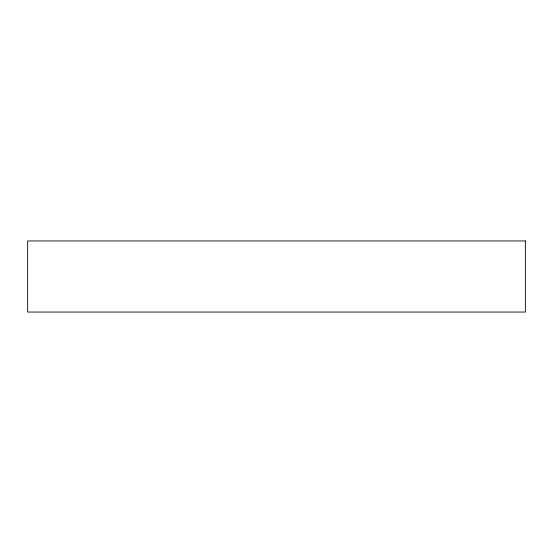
<?xml version="1.0" encoding="UTF-8"?>
<svg xmlns="http://www.w3.org/2000/svg" width="553" height="553" viewBox="0 0 553 553"><rect width="100%" height="100%" fill="white"/><g stroke="black" fill="none" stroke-linecap="round" stroke-linejoin="round"><path stroke-width="0.83" d="M525.35 240.949L27.65 240.949L27.65 312.051L525.35 312.051L525.35 240.949"/></g></svg>
